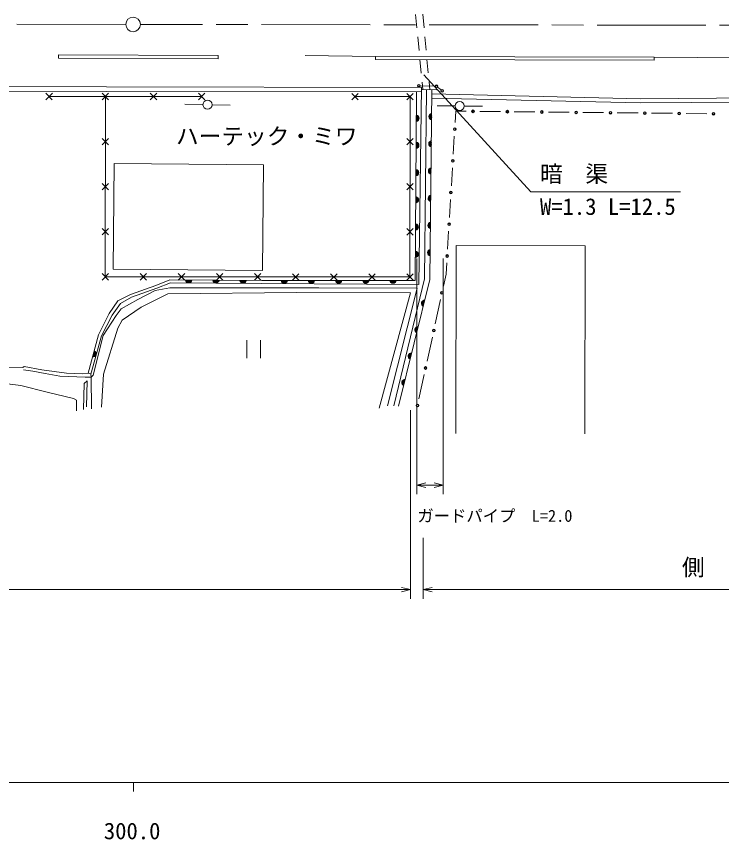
# Model space of a CAD drawing. Units: millimetres, scale not verified. Extents: x 40000 to 680000, y 20000 to 380000.
# Drawn here: x 355094 to 432808, y 198715 to 289456 of the extents above; entities that cross this region are included whole.
import ezdxf
from ezdxf.enums import TextEntityAlignment as Align

# ---------------------------------------------------------------- set-up
doc = ezdxf.new("R2010")
doc.units = ezdxf.units.MM
doc.header["$LTSCALE"] = 1000
doc.linetypes.add('CHAIN', pattern=[18.5, 12, -1.5, 3.5, -1.5])
for name, color, linetype, lineweight in [('M-BGD', 7, 'Continuous', 13), ('M-BMK', 2, 'CHAIN', 13), ('M-BMK-OTRS', 5, 'Continuous', 13), ('M-BMK-SRVR', 3, 'Continuous', 13), ('M-STR-HTXT', 7, 'Continuous', 13), ('M-STR-STRD', 7, 'Continuous', 13), ('M-TTL-BAND', 7, 'Continuous', 13)]:
    doc.layers.add(name, color=color, linetype=linetype, lineweight=lineweight)
doc.layers.add('M-BGD-HTXT', color=7, linetype='Continuous')
doc.styles.add('ＭＳ ゴシック', font='')
doc.styles.get('ＭＳ ゴシック').set_extended_font_data('MS Gothic')

msp = doc.modelspace()

# ---------------------------------------------------------------- linework, layer by layer
at = {"layer": 'M-BGD'}
for p, q in [((399079, 289682), (399223, 288189)), ((400014, 288214), (399876, 289707)), ((399319, 287193), (399463, 285700)), ((400245, 285724), (400106, 287218)), ((399559, 284705), (399704, 283212)), ((400476, 283235), (400337, 284728)), ((399800, 282216), (399878, 281410)), ((400647, 281386), (400568, 282239)), ((399600, 281815), (401246, 281762)), ((401423, 281362), (399751, 281414)), ((401514, 281664), (401904, 281357)), ((358340, 280989), (359047, 280282)), ((359048, 280989), (358340, 280282)), ((364894, 280636), (358694, 280636)), ((364540, 280989), (365247, 280282)), ((365248, 280989), (364540, 280282)), ((369843, 280987), (370550, 280280)), ((370550, 280987), (369843, 280280)), ((375146, 280986), (375853, 280278)), ((375853, 280985), (375146, 280278)), ((392769, 280979), (392061, 280273)), ((392062, 280980), (392769, 280272)), ((398828, 280977), (398120, 280270)), ((398827, 280270), (398121, 280978)), ((375653, 279737), (373653, 279785)), ((376652, 279716), (378652, 279681)), ((403449, 279588), (401449, 279601)), ((404449, 279583), (406449, 279574)), ((403445, 277774), (403519, 279015)), ((403519, 279015), (404663, 279003)), ((406163, 278988), (408451, 278965)), ((409951, 278950), (412240, 278928)), ((413740, 278913), (416028, 278890)), ((417528, 278875), (419816, 278852)), ((421316, 278837), (423604, 278814)), ((425104, 278799), (427393, 278776)), ((428893, 278761), (431181, 278739)), ((364538, 275311), (365246, 276018)), ((364539, 276018), (365246, 275311)), ((398826, 275299), (398119, 276007)), ((398826, 276006), (398119, 275300)), ((403235, 274280), (403355, 276276)), ((403026, 270786), (403146, 272783)), ((364537, 270340), (365244, 271047)), ((364537, 271047), (365244, 270340)), ((398824, 270328), (398117, 271036)), ((398824, 271035), (398117, 270329)), ((402817, 267293), (402936, 269289)), ((364535, 266077), (365242, 265369)), ((364535, 265369), (365242, 266076)), ((398822, 266065), (398115, 265358)), ((398822, 265357), (398115, 266065)), ((402607, 263799), (402727, 265795)), ((417781, 264167), (417745, 243452)), ((402443, 261061), (402518, 262301)), ((364533, 261106), (365240, 260398)), ((364533, 260399), (365241, 261105)), ((369438, 260397), (368731, 261104)), ((368731, 260397), (369438, 261104)), ((372928, 260396), (373636, 261102)), ((373635, 260395), (372929, 261103)), ((377833, 260394), (377126, 261101)), ((377126, 260394), (377833, 261101)), ((381323, 260393), (382031, 261100)), ((382030, 260392), (381324, 261100)), ((386228, 260391), (385521, 261098)), ((385521, 260391), (386228, 261098)), ((389718, 260390), (390426, 261097)), ((390425, 260389), (389719, 261097)), ((394623, 260388), (393916, 261095)), ((393916, 260388), (394623, 261095)), ((398113, 260387), (398821, 261094)), ((398821, 261094), (398113, 260387)), ((398820, 260387), (398114, 261094)), ((402153, 259722), (402443, 261061)), ((401252, 255578), (401834, 258256)), ((400352, 251435), (400934, 254112)), ((380486, 253780), (380486, 251780)), ((381986, 253780), (381986, 251780)), ((363287, 250037), (363321, 249683)), ((363382, 246199), (363321, 249683)), ((399452, 247291), (400034, 249969))]:
    msp.add_line(p, q, dxfattribs=at)
for points in [[(278484, 281900), (297480, 281859), (298032, 281796), (365014, 281686), (399754, 281634)], [(399746, 281133), (365014, 281171), (297588, 281327)], [(363287, 250037), (364449, 254252), (365629, 256525), (366565, 257829), (367776, 258521), (370565, 259516), (372055, 260090), (382152, 260016), (399435, 259895), (399754, 281634)], [(400279, 281398), (400055, 260531), (396678, 246546)], [(400895, 281379), (400670, 260452), (397202, 246476)], [(362984, 250121), (364154, 254364), (365301, 256719), (366260, 258095), (367651, 258810), (370455, 259810), (371998, 260404), (382153, 260330), (399058, 260345), (399201, 281134)], [(398467, 260740), (364887, 260752), (364894, 280636), (375500, 280632)], [(392415, 280626), (398474, 280624), (398467, 260740)], [(400885, 280465), (423878, 279919), (440635, 280044), (455424, 280310), (467072, 280271), (475748, 280109)], [(400890, 280926), (423882, 280380), (440629, 280505), (455421, 280771), (467077, 280732), (475442, 280576)], [(403533, 243477), (403569, 264192), (417781, 264167)], [(363321, 249683), (363556, 249894), (364642, 254277), (366069, 256495), (366621, 257224), (368477, 258246), (370369, 259241), (371995, 259554), (388408, 259520), (399244, 259494), (395993, 246512)], [(395065, 246256), (398516, 258974), (386009, 259020), (371795, 258863), (368840, 257409), (366760, 255971), (366257, 255101), (364672, 250024), (364483, 246377)], [(334198, 246858), (332655, 253071), (332738, 253832), (333124, 254437), (333822, 254833), (334573, 254781), (335386, 254687), (341211, 253126), (344260, 251875), (346746, 250624), (349107, 249498), (350600, 249240), (352946, 249115), (355573, 248756), (358465, 248052), (361381, 247325), (361725, 247153), (361725, 245964)], [(342972, 254085), (345960, 252332), (349056, 251222), (351699, 250847), (353559, 250800), (355795, 250769)], [(355795, 250769), (355947, 250882), (357907, 250506), (360597, 250142), (362369, 250058), (362984, 250121), (363286, 250058)], [(363321, 249683), (362681, 249683), (359888, 249808), (358241, 250079), (356896, 250350), (355864, 250486)], [(362480, 246107), (362570, 248997), (362890, 249269), (362827, 246405)]]:
    msp.add_lwpolyline(points, dxfattribs=at)
msp.add_lwpolyline([(365743, 261607), (382220, 261459), (382325, 273094), (365848, 273242)], close=True, dxfattribs=at)
for centre, radius in [((399450, 281820), 150), ((399450, 281820), 120), ((399450, 281820), 100), ((401396, 281757), 150), ((401396, 281757), 120), ((401396, 281757), 100), ((402022, 281264), 150), ((402022, 281264), 120), ((402022, 281264), 100), ((376152, 279725), 500), ((403949, 279585), 500), ((405413, 278996), 150), ((405413, 278996), 120), ((405413, 278996), 100), ((409201, 278958), 150), ((409201, 278958), 120), ((409201, 278958), 100), ((412990, 278920), 150), ((412990, 278920), 120), ((412990, 278920), 100), ((416778, 278882), 150), ((416778, 278882), 120), ((416778, 278882), 100), ((420566, 278844), 150), ((420566, 278844), 120), ((420566, 278844), 100), ((424354, 278807), 150), ((424354, 278807), 120), ((424354, 278807), 100), ((428143, 278769), 150), ((428143, 278769), 120), ((428143, 278769), 100), ((431931, 278731), 150), ((431931, 278731), 120), ((431931, 278731), 100), ((403400, 277025), 150), ((403400, 277025), 120), ((403400, 277025), 100), ((403190, 273531), 150), ((403190, 273531), 120), ((403190, 273531), 100), ((402981, 270038), 150), ((402981, 270038), 120), ((402981, 270038), 100), ((402772, 266544), 150), ((402772, 266544), 120), ((402772, 266544), 100), ((402563, 263050), 150), ((402563, 263050), 120), ((402563, 263050), 100), ((401993, 258989), 150), ((401993, 258989), 120), ((401993, 258989), 100), ((401093, 254845), 150), ((401093, 254845), 120), ((401093, 254845), 100), ((400193, 250702), 150), ((400193, 250702), 120), ((400193, 250702), 100), ((399293, 246558), 150), ((399293, 246558), 120), ((399293, 246558), 100)]:
    msp.add_circle(centre, radius, dxfattribs=at)
for centre, radius, start, end in [((399127, 278240), 354, 278.40149, 80.80667), ((400917, 278414), 354, 98.18365, 260.58882), ((400917, 278414), 283, 100.40769, 258.36479), ((400917, 278414), 212, 104.15401, 254.61846), ((399127, 278240), 283, 280.62553, 78.58263), ((399127, 278240), 212, 284.37186, 74.8363), ((399127, 278240), 142, 292.08359, 67.12457), ((399127, 278240), 100, 302.40125, 56.80691), ((400917, 278414), 142, 111.86574, 246.90673), ((400917, 278414), 100, 122.1834, 236.58907), ((399106, 275240), 354, 278.40149, 80.80667), ((399106, 275240), 283, 280.62553, 78.58263), ((399106, 275240), 212, 284.37186, 74.8363), ((399106, 275240), 142, 292.08359, 67.12457), ((399106, 275240), 100, 302.40125, 56.80691), ((400885, 275415), 354, 98.18365, 260.58882), ((400885, 275415), 283, 100.40769, 258.36479), ((400885, 275415), 212, 104.15401, 254.61846), ((400885, 275415), 142, 111.86574, 246.90673), ((400885, 275415), 100, 122.1834, 236.58907), ((399086, 272240), 354, 278.40149, 80.80667), ((399086, 272240), 283, 280.62553, 78.58263), ((399086, 272240), 212, 284.37186, 74.8363), ((399086, 272240), 142, 292.08359, 67.12457), ((399086, 272240), 100, 302.40125, 56.80691), ((400853, 272415), 354, 98.18365, 260.58882), ((400853, 272415), 283, 100.40769, 258.36479), ((400853, 272415), 212, 104.15401, 254.61846), ((400853, 272415), 142, 111.86574, 246.90673), ((400853, 272415), 100, 122.1834, 236.58907), ((399065, 269240), 354, 278.40149, 80.80667), ((399065, 269240), 283, 280.62553, 78.58263), ((400821, 269415), 354, 98.18365, 260.58882), ((400821, 269415), 283, 100.40769, 258.36479), ((400821, 269415), 212, 104.15401, 254.61846), ((400821, 269415), 142, 111.86574, 246.90673), ((400821, 269415), 100, 122.1834, 236.58907), ((399065, 269240), 212, 284.37186, 74.8363), ((399065, 269240), 142, 292.08359, 67.12457), ((399065, 269240), 100, 302.40125, 56.80691), ((399044, 266240), 354, 278.40149, 80.80667), ((399044, 266240), 283, 280.62553, 78.58263), ((399044, 266240), 212, 284.37186, 74.8363), ((399044, 266240), 142, 292.08359, 67.12457), ((399044, 266240), 100, 302.40125, 56.80691), ((400788, 266415), 354, 98.18365, 260.58882), ((400788, 266415), 283, 100.40769, 258.36479), ((400788, 266415), 212, 104.15401, 254.61846), ((400788, 266415), 142, 111.86574, 246.90673), ((400788, 266415), 100, 122.1834, 236.58907), ((399024, 263240), 354, 278.40149, 80.80667), ((399024, 263240), 283, 280.62553, 78.58263), ((399024, 263240), 212, 284.37186, 74.8363), ((399024, 263240), 142, 292.08359, 67.12457), ((399024, 263240), 100, 302.40125, 56.80691), ((400756, 263415), 354, 98.18365, 260.58882), ((400756, 263415), 283, 100.40769, 258.36479), ((400756, 263415), 212, 104.15401, 254.61846), ((400756, 263415), 142, 111.86574, 246.90673), ((400756, 263415), 100, 122.1834, 236.58907), ((374076, 260443), 354, 188.37834, 350.78352), ((374076, 260443), 283, 190.60238, 348.55948), ((374076, 260443), 212, 194.34871, 344.81316), ((374076, 260443), 142, 202.06044, 337.10143), ((374076, 260443), 100, 212.3781, 326.78376), ((377076, 260421), 354, 188.37834, 350.78352), ((377076, 260421), 283, 190.60238, 348.55948), ((377076, 260421), 212, 194.34871, 344.81316), ((377076, 260421), 142, 202.06044, 337.10143), ((377076, 260421), 100, 212.3781, 326.78376), ((380076, 260400), 354, 188.37834, 350.78352), ((380076, 260400), 283, 190.60238, 348.55948), ((380076, 260400), 212, 194.34871, 344.81316), ((380076, 260400), 142, 202.06044, 337.10143), ((380076, 260400), 100, 212.3781, 326.78376), ((384605, 260386), 354, 188.84709, 351.25227), ((384605, 260386), 283, 191.07113, 349.02823), ((384605, 260386), 212, 194.81746, 345.28191), ((384605, 260386), 142, 202.52919, 337.57018), ((384605, 260386), 100, 212.84685, 327.25251), ((387605, 260389), 354, 188.84709, 351.25227), ((387605, 260389), 283, 191.07113, 349.02823), ((387605, 260389), 212, 194.81746, 345.28191), ((387605, 260389), 142, 202.52919, 337.57018), ((387605, 260389), 100, 212.84685, 327.25251), ((390605, 260392), 354, 188.84709, 351.25227), ((390605, 260392), 283, 191.07113, 349.02823), ((390605, 260392), 212, 194.81746, 345.28191), ((390605, 260392), 142, 202.52919, 337.57018), ((390605, 260392), 100, 212.84685, 327.25251), ((393605, 260394), 354, 188.84709, 351.25227), ((393605, 260394), 283, 191.07113, 349.02823), ((393605, 260394), 212, 194.81746, 345.28191), ((393605, 260394), 142, 202.52919, 337.57018), ((393605, 260394), 100, 212.84685, 327.25251), ((396605, 260397), 354, 188.84709, 351.25227), ((396605, 260397), 283, 191.07113, 349.02823), ((396605, 260397), 212, 194.81746, 345.28191), ((396605, 260397), 142, 202.52919, 337.57018), ((396605, 260397), 100, 212.84685, 327.25251), ((400073, 257819), 354, 84.85925, 247.26442), ((400073, 257819), 283, 87.08329, 245.04039), ((400073, 257819), 212, 90.82961, 241.29406), ((400073, 257819), 142, 98.54134, 233.58233), ((400073, 257819), 100, 108.859, 223.26467), ((399350, 254907), 354, 84.85925, 247.26442), ((399350, 254907), 283, 87.08329, 245.04039), ((399350, 254907), 212, 90.82961, 241.29406), ((399350, 254907), 142, 98.54134, 233.58233), ((399350, 254907), 100, 108.859, 223.26467), ((363517, 252257), 354, 263.37661, 65.78179), ((363517, 252257), 283, 265.60065, 63.55775), ((363517, 252257), 212, 269.34697, 59.81142), ((363517, 252257), 142, 277.0587, 52.09969), ((363517, 252257), 100, 287.37636, 41.78203), ((398627, 251995), 354, 84.85925, 247.26442), ((398627, 251995), 283, 87.08329, 245.04039), ((398627, 251995), 212, 90.82961, 241.29406), ((398627, 251995), 142, 98.54134, 233.58233), ((398627, 251995), 100, 108.859, 223.26467), ((397905, 249084), 354, 84.85925, 247.26442), ((397905, 249084), 283, 87.08329, 245.04039), ((397905, 249084), 212, 90.82961, 241.29406), ((397905, 249084), 142, 98.54134, 233.58233), ((397905, 249084), 100, 108.859, 223.26467)]:
    msp.add_arc(centre, radius, start, end, dxfattribs=at)
at = {"layer": 'M-BMK'}
for p, q in [((367150, 288580), (268500, 288907)), ((468090, 288446), (368750, 288576))]:
    msp.add_line(p, q, dxfattribs=at)
at = {"layer": 'M-BMK-OTRS'}
for p, q in [((386910, 285168), (394657, 285045)), ((425373, 284967), (444175, 284812))]:
    msp.add_line(p, q, dxfattribs=at)
at = {"layer": 'M-BMK-SRVR'}
msp.add_circle((367950, 288577), 800, dxfattribs=at)
at = {"layer": 'M-STR-HTXT'}
for p, q in [((399215, 262783), (399215, 236783)), ((402138, 262783), (402138, 236783)), ((398543, 246056), (398543, 225265)), ((399215, 237783), (400215, 238033)), ((399215, 237783), (402138, 237783)), ((399215, 237783), (400215, 237533)), ((402138, 237783), (401138, 238033)), ((402138, 237783), (401138, 237533)), ((399922, 231989), (399922, 225265)), ((278279, 226265), (398543, 226265)), ((398543, 226265), (397543, 226515)), ((398543, 226265), (397543, 226015)), ((399922, 226265), (400922, 226515)), ((399922, 226265), (475694, 226265)), ((399922, 226265), (400922, 226015))]:
    msp.add_line(p, q, dxfattribs=at)
msp.add_lwpolyline([(399997, 283013), (411801, 270124), (428297, 270124)], dxfattribs=at)
at = {"layer": 'M-STR-STRD'}
for points in [[(359712, 285223), (377325, 285159), (377324, 284798), (359711, 284863)], [(394657, 285045), (425373, 284967), (425372, 284623), (394656, 284701)]]:
    msp.add_lwpolyline(points, close=True, dxfattribs=at)
at = {"layer": 'M-TTL-BAND'}
for p, q in [((40000, 205000), (579000, 205000)), ((368000, 205000), (368000, 204000))]:
    msp.add_line(p, q, dxfattribs=at)

# ---------------------------------------------------------------- texts
at = {"layer": 'M-BGD-HTXT', "style": 'ＭＳ ゴシック'}
msp.add_text('ハーテック・ミワ', height=1833, dxfattribs=at).set_placement((382678, 274789), align=Align.BOTTOM_CENTER)
at = {"layer": 'M-STR-HTXT', "style": 'ＭＳ ゴシック'}
for s, p in [('暗\u3000渠', (412801, 270624)), ('W=1.3 L=12.5', (412795, 267032))]:
    msp.add_text(s, height=1833, dxfattribs=at).set_placement(p, align=Align.BOTTOM_LEFT)
for s, height, p in [('ガードパイプ  L=2.0', 1320, (407829, 233347)), ('側\u3000\u3000溝 L=74.5', 1833, (437808, 227265))]:
    msp.add_text(s, height=height, dxfattribs=at).set_placement(p, align=Align.BOTTOM_CENTER)
at = {"layer": 'M-TTL-BAND', "style": 'ＭＳ ゴシック'}
msp.add_text('300.0', height=1833, dxfattribs=at).set_placement((367844, 198195), align=Align.BOTTOM_CENTER)

doc.saveas('drawing.dxf')
